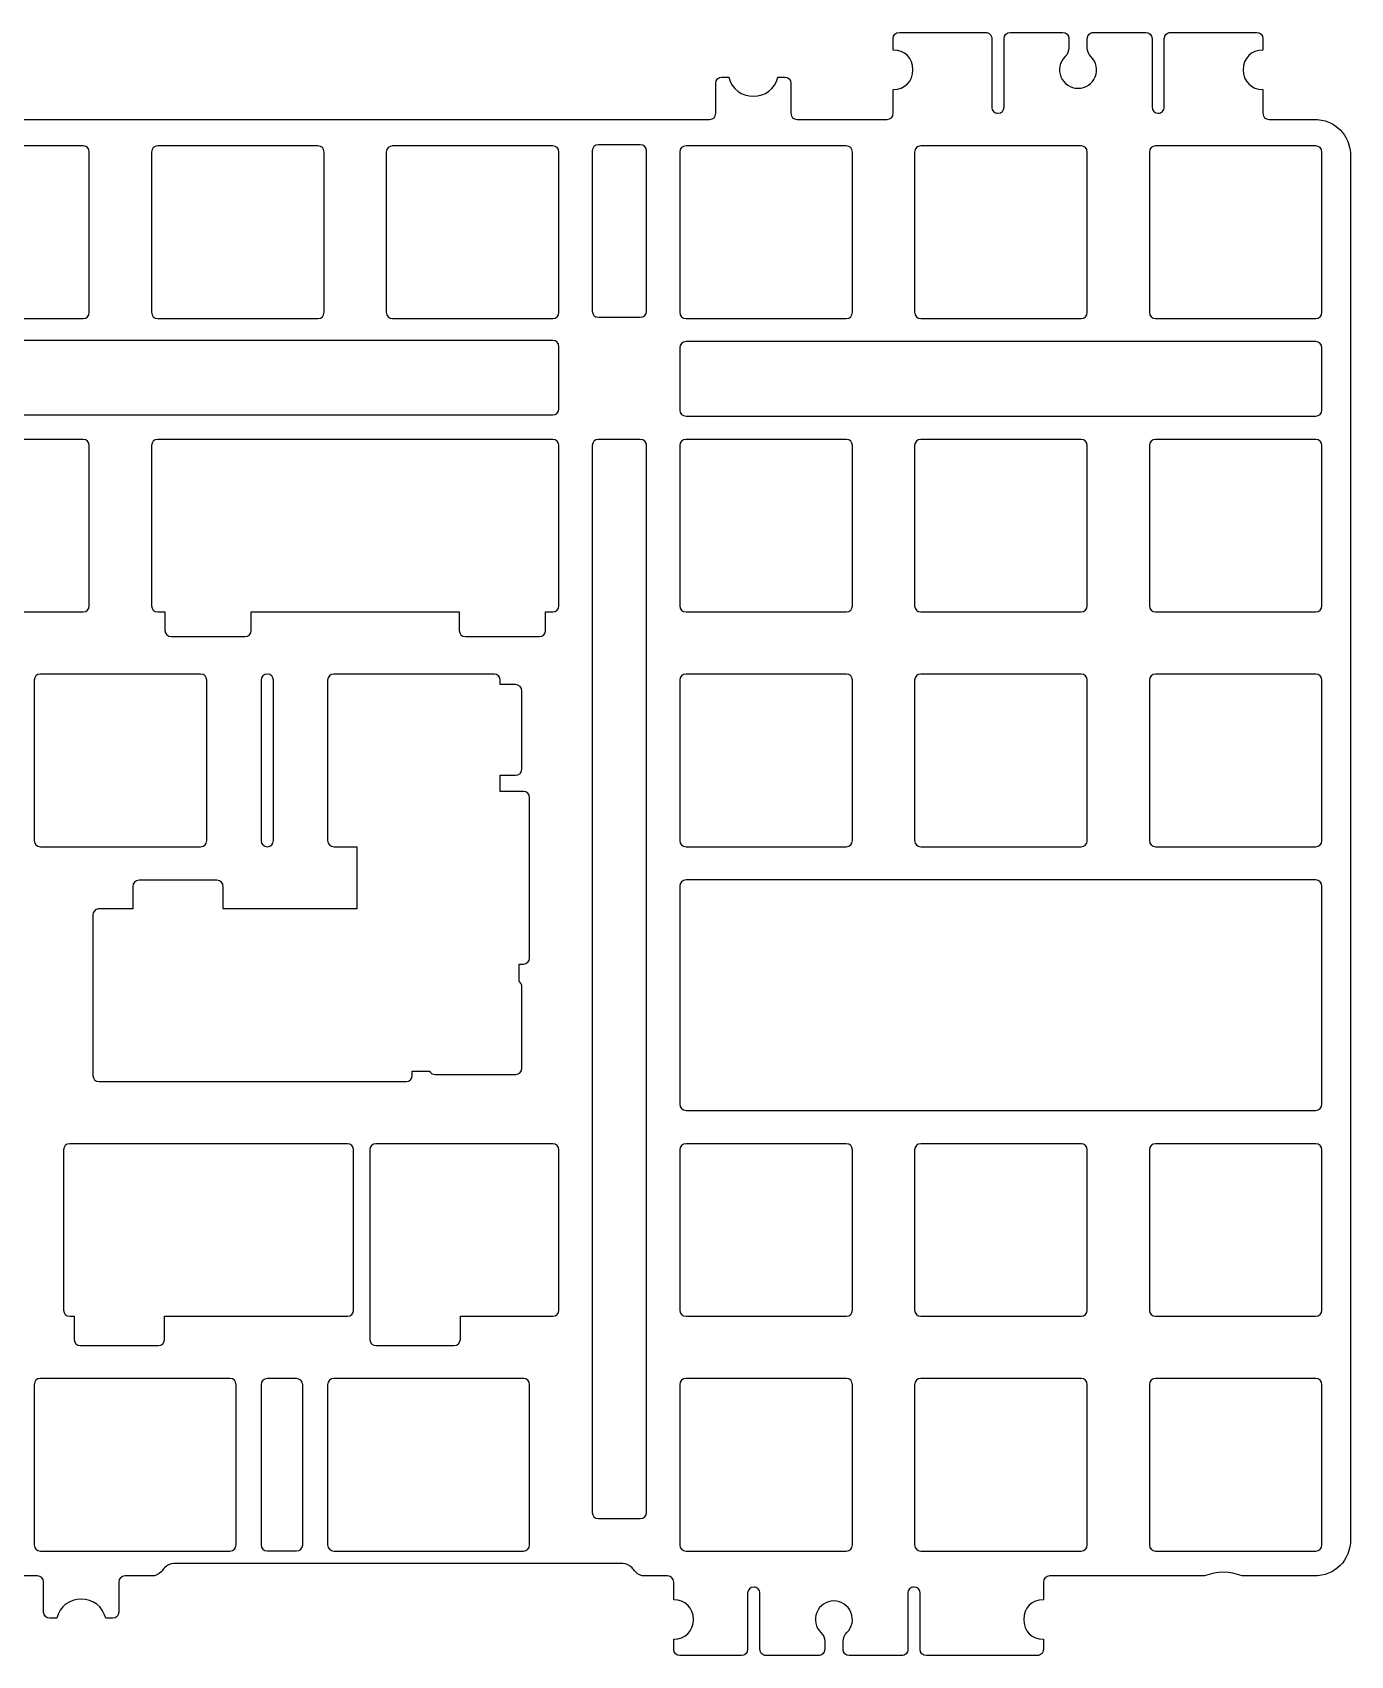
# Model space of a CAD drawing. Extents: x 786 to 1134, y 474 to 606.
# Drawn here: x 1026.7 to 1133.7, y 474.2 to 605.8 of the extents above; entities that cross this region are included whole.
import ezdxf

# ---------------------------------------------------------------- set-up
doc = ezdxf.new("R2010")
doc.units = 0
doc.header["$MEASUREMENT"] = 0
doc.layers.add('默认', color=7, linetype='Continuous', lineweight=0)

msp = doc.modelspace()

# ---------------------------------------------------------------- linework, layer by layer
at = {"layer": '默认', "color": 18, "lineweight": 25, "true_color": 0x000000}
for p, q in [((1087.21, 602.22), (1087.77, 602.22)), ((1082.17, 599.29), (1082.17, 601.72)), ((1088.27, 601.72), (1088.27, 599.29)), ((1096.57, 599.29), (1096.57, 601.22)), ((1126.57, 601.22), (1126.57, 599.29)), ((1088.77, 598.79), (1096.07, 598.79)), ((1127.07, 598.79), (1130.68, 598.79)), ((1133.68, 595.79), (1133.68, 483.61)), ((1068.94, 572.83), (1036.89, 572.83)), ((1054.1, 515.18), (1054.1, 499.83)), ((1048.16, 496.63), (1045.78, 496.63)), ((1045.28, 496.13), (1045.28, 483.14)), ((1048.66, 483.14), (1048.66, 496.13)), ((1045.78, 482.64), (1048.16, 482.64)), ((1027.63, 477.68), (1027.63, 480.11)), ((1033.73, 480.11), (1033.73, 477.68))]:
    msp.add_line(p, q, dxfattribs=at)
for points in [[(1036.89, 558.83), (1037.48, 558.83), (1037.48, 557.33)], [(1044.48, 557.33), (1044.48, 558.83), (1061.36, 558.83), (1061.36, 557.33)], [(1068.36, 557.33), (1068.36, 558.83), (1068.94, 558.83)], [(1065.91, 552.93), (1064.68, 552.93), (1064.68, 553.28)], [(1066.56, 544.26), (1064.68, 544.26), (1064.68, 545.58), (1065.91, 545.58)], [(1051.18, 539.78), (1053.06, 539.78), (1053.06, 534.73)], [(1066.21, 528.84), (1066.21, 530.26), (1066.56, 530.26)], [(1057.54, 521.23), (1057.54, 521.58), (1058.93, 521.58)], [(1029.75, 501.68), (1030.1, 501.68), (1030.1, 499.83)], [(1037.45, 499.83), (1037.45, 501.68), (1052.28, 501.68)], [(1061.45, 499.83), (1061.45, 501.68), (1068.94, 501.68)]]:
    msp.add_lwpolyline(points, dxfattribs=at)
for points in [[(1096.57, 605.35), (1096.57, 605.64), (1096.78, 605.85), (1097.07, 605.85)], [(1097.07, 605.85), (1099.4, 605.85), (1101.74, 605.85), (1104.07, 605.85)], [(1106.07, 605.85), (1107.49, 605.85), (1108.9, 605.85), (1110.32, 605.85)], [(1110.32, 605.85), (1110.61, 605.85), (1110.82, 605.64), (1110.82, 605.35)], [(1119.07, 605.85), (1121.4, 605.85), (1123.74, 605.85), (1126.07, 605.85)], [(1126.07, 605.85), (1126.36, 605.85), (1126.57, 605.64), (1126.57, 605.35)], [(1096.57, 604.42), (1096.57, 604.73), (1096.57, 605.04), (1096.57, 605.35)], [(1110.82, 604.61), (1110.82, 604.33), (1110.71, 604.08), (1110.52, 603.89)], [(1110.82, 605.35), (1110.82, 605.1), (1110.82, 604.85), (1110.82, 604.61)], [(1112.32, 604.61), (1112.32, 604.85), (1112.32, 605.1), (1112.32, 605.35)], [(1112.62, 603.89), (1112.43, 604.08), (1112.32, 604.33), (1112.32, 604.61)], [(1126.57, 605.35), (1126.57, 605.04), (1126.57, 604.73), (1126.57, 604.42)], [(1082.17, 601.72), (1082.17, 602.01), (1082.38, 602.22), (1082.67, 602.22)], [(1082.67, 602.22), (1082.86, 602.22), (1083.05, 602.22), (1083.23, 602.22)], [(1087.77, 602.22), (1088.07, 602.22), (1088.27, 602.01), (1088.27, 601.72)], [(1081.67, 598.79), (1081.97, 598.79), (1082.17, 599), (1082.17, 599.29)], [(1088.27, 599.29), (1088.27, 599), (1088.48, 598.79), (1088.77, 598.79)], [(1096.07, 598.79), (1096.36, 598.79), (1096.57, 599), (1096.57, 599.29)], [(1126.57, 599.29), (1126.57, 599), (1126.78, 598.79), (1127.07, 598.79)], [(1025.22, 598.79), (1044.04, 598.79), (1062.86, 598.79), (1081.67, 598.79)], [(1130.68, 598.79), (1132.44, 598.79), (1133.68, 597.55), (1133.68, 595.79)], [(1030.84, 596.64), (1026.51, 596.64), (1022.18, 596.64), (1017.84, 596.64)], [(1031.34, 596.14), (1031.34, 596.44), (1031.14, 596.64), (1030.84, 596.64)], [(1036.89, 596.64), (1036.6, 596.64), (1036.39, 596.44), (1036.39, 596.14)], [(1049.89, 596.64), (1045.56, 596.64), (1041.23, 596.64), (1036.89, 596.64)], [(1050.39, 596.14), (1050.39, 596.44), (1050.19, 596.64), (1049.89, 596.64)], [(1055.94, 596.64), (1055.65, 596.64), (1055.44, 596.44), (1055.44, 596.14)], [(1068.94, 596.64), (1064.61, 596.64), (1060.28, 596.64), (1055.94, 596.64)], [(1069.44, 596.14), (1069.44, 596.44), (1069.24, 596.64), (1068.94, 596.64)], [(1072.65, 596.74), (1072.36, 596.74), (1072.15, 596.54), (1072.15, 596.24)], [(1076.05, 596.74), (1074.92, 596.74), (1073.78, 596.74), (1072.65, 596.74)], [(1076.55, 596.24), (1076.55, 596.54), (1076.34, 596.74), (1076.05, 596.74)], [(1079.76, 596.64), (1079.46, 596.64), (1079.26, 596.44), (1079.26, 596.14)], [(1092.76, 596.64), (1088.42, 596.64), (1084.09, 596.64), (1079.76, 596.64)], [(1093.26, 596.14), (1093.26, 596.44), (1093.05, 596.64), (1092.76, 596.64)], [(1098.81, 596.64), (1098.51, 596.64), (1098.31, 596.44), (1098.31, 596.14)], [(1111.81, 596.64), (1107.47, 596.64), (1103.14, 596.64), (1098.81, 596.64)], [(1112.31, 596.14), (1112.31, 596.44), (1112.1, 596.64), (1111.81, 596.64)], [(1117.86, 596.64), (1117.56, 596.64), (1117.36, 596.44), (1117.36, 596.14)], [(1130.86, 596.64), (1126.52, 596.64), (1122.19, 596.64), (1117.86, 596.64)], [(1131.36, 596.14), (1131.36, 596.44), (1131.15, 596.64), (1130.86, 596.64)], [(1031.34, 583.14), (1031.34, 587.48), (1031.34, 591.81), (1031.34, 596.14)], [(1036.39, 596.14), (1036.39, 591.81), (1036.39, 587.48), (1036.39, 583.14)], [(1050.39, 583.14), (1050.39, 587.48), (1050.39, 591.81), (1050.39, 596.14)], [(1055.44, 596.14), (1055.44, 591.81), (1055.44, 587.48), (1055.44, 583.14)], [(1069.44, 583.14), (1069.44, 587.48), (1069.44, 591.81), (1069.44, 596.14)], [(1072.15, 596.24), (1072.15, 591.91), (1072.15, 587.58), (1072.15, 583.24)], [(1076.55, 583.24), (1076.55, 587.58), (1076.55, 591.91), (1076.55, 596.24)], [(1079.26, 596.14), (1079.26, 591.81), (1079.26, 587.48), (1079.26, 583.14)], [(1093.26, 583.14), (1093.26, 587.48), (1093.26, 591.81), (1093.26, 596.14)], [(1098.31, 596.14), (1098.31, 591.81), (1098.31, 587.48), (1098.31, 583.14)], [(1112.31, 583.14), (1112.31, 587.48), (1112.31, 591.81), (1112.31, 596.14)], [(1117.36, 596.14), (1117.36, 591.81), (1117.36, 587.48), (1117.36, 583.14)], [(1131.36, 583.14), (1131.36, 587.48), (1131.36, 591.81), (1131.36, 596.14)], [(1017.84, 582.64), (1022.18, 582.64), (1026.51, 582.64), (1030.84, 582.64)], [(1030.84, 582.64), (1031.14, 582.64), (1031.34, 582.85), (1031.34, 583.14)], [(1036.39, 583.14), (1036.39, 582.85), (1036.6, 582.64), (1036.89, 582.64)], [(1036.89, 582.64), (1041.23, 582.64), (1045.56, 582.64), (1049.89, 582.64)], [(1049.89, 582.64), (1050.19, 582.64), (1050.39, 582.85), (1050.39, 583.14)], [(1055.44, 583.14), (1055.44, 582.85), (1055.65, 582.64), (1055.94, 582.64)], [(1055.94, 582.64), (1060.28, 582.64), (1064.61, 582.64), (1068.94, 582.64)], [(1068.94, 582.64), (1069.24, 582.64), (1069.44, 582.85), (1069.44, 583.14)], [(1072.15, 583.24), (1072.15, 582.95), (1072.36, 582.74), (1072.65, 582.74)], [(1072.65, 582.74), (1073.78, 582.74), (1074.92, 582.74), (1076.05, 582.74)], [(1076.05, 582.74), (1076.34, 582.74), (1076.55, 582.95), (1076.55, 583.24)], [(1079.26, 583.14), (1079.26, 582.85), (1079.46, 582.64), (1079.76, 582.64)], [(1079.76, 582.64), (1084.09, 582.64), (1088.42, 582.64), (1092.76, 582.64)], [(1092.76, 582.64), (1093.05, 582.64), (1093.26, 582.85), (1093.26, 583.14)], [(1098.31, 583.14), (1098.31, 582.85), (1098.51, 582.64), (1098.81, 582.64)], [(1098.81, 582.64), (1103.14, 582.64), (1107.47, 582.64), (1111.81, 582.64)], [(1111.81, 582.64), (1112.1, 582.64), (1112.31, 582.85), (1112.31, 583.14)], [(1117.36, 583.14), (1117.36, 582.85), (1117.56, 582.64), (1117.86, 582.64)], [(1117.86, 582.64), (1122.19, 582.64), (1126.52, 582.64), (1130.86, 582.64)], [(1130.86, 582.64), (1131.15, 582.64), (1131.36, 582.85), (1131.36, 583.14)], [(1068.94, 580.86), (1023.8, 580.86), (978.19, 580.86), (932.12, 580.86)], [(1069.44, 580.36), (1069.44, 580.65), (1069.24, 580.86), (1068.94, 580.86)], [(1069.44, 575.32), (1069.44, 577), (1069.44, 578.68), (1069.44, 580.36)], [(1079.76, 580.76), (1079.46, 580.76), (1079.26, 580.55), (1079.26, 580.26)], [(1079.26, 580.26), (1079.26, 578.58), (1079.26, 576.9), (1079.26, 575.22)], [(1130.86, 580.76), (1113.82, 580.76), (1096.79, 580.76), (1079.76, 580.76)], [(1131.36, 580.26), (1131.36, 580.55), (1131.15, 580.76), (1130.86, 580.76)], [(1131.36, 575.22), (1131.36, 576.9), (1131.36, 578.58), (1131.36, 580.26)], [(932.12, 574.82), (978.19, 574.82), (1023.8, 574.82), (1068.94, 574.82)], [(1068.94, 574.82), (1069.24, 574.82), (1069.44, 575.03), (1069.44, 575.32)], [(1079.26, 575.22), (1079.26, 574.93), (1079.46, 574.72), (1079.76, 574.72)], [(1079.76, 574.72), (1096.79, 574.72), (1113.82, 574.72), (1130.86, 574.72)], [(1130.86, 574.72), (1131.15, 574.72), (1131.36, 574.93), (1131.36, 575.22)], [(1030.84, 572.83), (1026.51, 572.83), (1022.18, 572.83), (1017.84, 572.83)], [(1031.34, 572.33), (1031.34, 572.63), (1031.14, 572.83), (1030.84, 572.83)], [(1031.34, 559.33), (1031.34, 563.67), (1031.34, 568), (1031.34, 572.33)], [(1036.89, 572.83), (1036.6, 572.83), (1036.39, 572.63), (1036.39, 572.33)], [(1036.39, 572.33), (1036.39, 568), (1036.39, 563.67), (1036.39, 559.33)], [(1069.44, 572.33), (1069.44, 572.63), (1069.24, 572.83), (1068.94, 572.83)], [(1069.44, 559.33), (1069.44, 563.67), (1069.44, 568), (1069.44, 572.33)], [(1072.65, 572.83), (1072.36, 572.83), (1072.15, 572.63), (1072.15, 572.33)], [(1072.15, 572.33), (1072.15, 543.48), (1072.15, 514.62), (1072.15, 485.77)], [(1076.05, 572.83), (1074.92, 572.83), (1073.78, 572.83), (1072.65, 572.83)], [(1076.55, 572.33), (1076.55, 572.63), (1076.34, 572.83), (1076.05, 572.83)], [(1076.55, 485.77), (1076.55, 514.62), (1076.55, 543.48), (1076.55, 572.33)], [(1079.76, 572.83), (1079.46, 572.83), (1079.26, 572.63), (1079.26, 572.33)], [(1079.26, 572.33), (1079.26, 568), (1079.26, 563.67), (1079.26, 559.33)], [(1092.76, 572.83), (1088.42, 572.83), (1084.09, 572.83), (1079.76, 572.83)], [(1093.26, 572.33), (1093.26, 572.63), (1093.05, 572.83), (1092.76, 572.83)], [(1093.26, 559.33), (1093.26, 563.67), (1093.26, 568), (1093.26, 572.33)], [(1098.81, 572.83), (1098.51, 572.83), (1098.31, 572.63), (1098.31, 572.33)], [(1098.31, 572.33), (1098.31, 568), (1098.31, 563.67), (1098.31, 559.33)], [(1111.81, 572.83), (1107.47, 572.83), (1103.14, 572.83), (1098.81, 572.83)], [(1112.31, 572.33), (1112.31, 572.63), (1112.1, 572.83), (1111.81, 572.83)], [(1112.31, 559.33), (1112.31, 563.67), (1112.31, 568), (1112.31, 572.33)], [(1117.86, 572.83), (1117.56, 572.83), (1117.36, 572.63), (1117.36, 572.33)], [(1117.36, 572.33), (1117.36, 568), (1117.36, 563.67), (1117.36, 559.33)], [(1130.86, 572.83), (1126.52, 572.83), (1122.19, 572.83), (1117.86, 572.83)], [(1131.36, 572.33), (1131.36, 572.63), (1131.15, 572.83), (1130.86, 572.83)], [(1131.36, 559.33), (1131.36, 563.67), (1131.36, 568), (1131.36, 572.33)], [(1017.84, 558.83), (1022.18, 558.83), (1026.51, 558.83), (1030.84, 558.83)], [(1030.84, 558.83), (1031.14, 558.83), (1031.34, 559.04), (1031.34, 559.33)], [(1036.39, 559.33), (1036.39, 559.04), (1036.6, 558.83), (1036.89, 558.83)], [(1068.94, 558.83), (1069.24, 558.83), (1069.44, 559.04), (1069.44, 559.33)], [(1079.26, 559.33), (1079.26, 559.04), (1079.46, 558.83), (1079.76, 558.83)], [(1079.76, 558.83), (1084.09, 558.83), (1088.42, 558.83), (1092.76, 558.83)], [(1092.76, 558.83), (1093.05, 558.83), (1093.26, 559.04), (1093.26, 559.33)], [(1098.31, 559.33), (1098.31, 559.04), (1098.51, 558.83), (1098.81, 558.83)], [(1098.81, 558.83), (1103.14, 558.83), (1107.47, 558.83), (1111.81, 558.83)], [(1111.81, 558.83), (1112.1, 558.83), (1112.31, 559.04), (1112.31, 559.33)], [(1117.36, 559.33), (1117.36, 559.04), (1117.56, 558.83), (1117.86, 558.83)], [(1117.86, 558.83), (1122.19, 558.83), (1126.52, 558.83), (1130.86, 558.83)], [(1130.86, 558.83), (1131.15, 558.83), (1131.36, 559.04), (1131.36, 559.33)], [(1037.48, 557.33), (1037.48, 557.04), (1037.69, 556.83), (1037.98, 556.83)], [(1043.98, 556.83), (1044.27, 556.83), (1044.48, 557.04), (1044.48, 557.33)], [(1061.36, 557.33), (1061.36, 557.04), (1061.56, 556.83), (1061.86, 556.83)], [(1067.86, 556.83), (1068.15, 556.83), (1068.36, 557.04), (1068.36, 557.33)], [(1037.98, 556.83), (1039.98, 556.83), (1041.98, 556.83), (1043.98, 556.83)], [(1061.86, 556.83), (1063.86, 556.83), (1065.86, 556.83), (1067.86, 556.83)], [(1027.37, 553.78), (1027.08, 553.78), (1026.87, 553.58), (1026.87, 553.28)], [(1026.87, 553.28), (1026.87, 548.95), (1026.87, 544.62), (1026.87, 540.28)], [(1040.37, 553.78), (1036.04, 553.78), (1031.7, 553.78), (1027.37, 553.78)], [(1040.87, 553.28), (1040.87, 553.58), (1040.66, 553.78), (1040.37, 553.78)], [(1040.87, 540.28), (1040.87, 544.62), (1040.87, 548.95), (1040.87, 553.28)], [(1045.28, 553.28), (1045.28, 548.95), (1045.28, 544.62), (1045.28, 540.28)], [(1046.28, 540.28), (1046.28, 544.62), (1046.28, 548.95), (1046.28, 553.28)], [(1051.18, 553.78), (1050.89, 553.78), (1050.68, 553.58), (1050.68, 553.28)], [(1050.68, 553.28), (1050.68, 548.95), (1050.68, 544.62), (1050.68, 540.28)], [(1064.18, 553.78), (1059.85, 553.78), (1055.51, 553.78), (1051.18, 553.78)], [(1064.68, 553.28), (1064.68, 553.58), (1064.47, 553.78), (1064.18, 553.78)], [(1079.76, 553.78), (1079.46, 553.78), (1079.26, 553.58), (1079.26, 553.28)], [(1079.26, 553.28), (1079.26, 548.95), (1079.26, 544.62), (1079.26, 540.28)], [(1092.76, 553.78), (1088.42, 553.78), (1084.09, 553.78), (1079.76, 553.78)], [(1093.26, 553.28), (1093.26, 553.58), (1093.05, 553.78), (1092.76, 553.78)], [(1093.26, 540.28), (1093.26, 544.62), (1093.26, 548.95), (1093.26, 553.28)], [(1098.81, 553.78), (1098.51, 553.78), (1098.31, 553.58), (1098.31, 553.28)], [(1098.31, 553.28), (1098.31, 548.95), (1098.31, 544.62), (1098.31, 540.28)], [(1111.81, 553.78), (1107.47, 553.78), (1103.14, 553.78), (1098.81, 553.78)], [(1112.31, 553.28), (1112.31, 553.58), (1112.1, 553.78), (1111.81, 553.78)], [(1112.31, 540.28), (1112.31, 544.62), (1112.31, 548.95), (1112.31, 553.28)], [(1117.86, 553.78), (1117.56, 553.78), (1117.36, 553.58), (1117.36, 553.28)], [(1117.36, 553.28), (1117.36, 548.95), (1117.36, 544.62), (1117.36, 540.28)], [(1130.86, 553.78), (1126.52, 553.78), (1122.19, 553.78), (1117.86, 553.78)], [(1131.36, 553.28), (1131.36, 553.58), (1131.15, 553.78), (1130.86, 553.78)], [(1131.36, 540.28), (1131.36, 544.62), (1131.36, 548.95), (1131.36, 553.28)], [(1066.44, 552.41), (1066.44, 552.72), (1066.22, 552.93), (1065.91, 552.93)], [(1066.44, 546.11), (1066.44, 548.21), (1066.44, 550.31), (1066.44, 552.41)], [(1065.91, 545.58), (1066.22, 545.58), (1066.44, 545.8), (1066.44, 546.11)], [(1067.06, 543.76), (1067.06, 544.05), (1066.86, 544.26), (1066.56, 544.26)], [(1067.06, 530.76), (1067.06, 535.09), (1067.06, 539.43), (1067.06, 543.76)], [(1026.87, 540.28), (1026.87, 539.99), (1027.08, 539.78), (1027.37, 539.78)], [(1040.37, 539.78), (1040.66, 539.78), (1040.87, 539.99), (1040.87, 540.28)], [(1050.68, 540.28), (1050.68, 539.99), (1050.89, 539.78), (1051.18, 539.78)], [(1079.26, 540.28), (1079.26, 539.99), (1079.46, 539.78), (1079.76, 539.78)], [(1092.76, 539.78), (1093.05, 539.78), (1093.26, 539.99), (1093.26, 540.28)], [(1098.31, 540.28), (1098.31, 539.99), (1098.51, 539.78), (1098.81, 539.78)], [(1111.81, 539.78), (1112.1, 539.78), (1112.31, 539.99), (1112.31, 540.28)], [(1117.36, 540.28), (1117.36, 539.99), (1117.56, 539.78), (1117.86, 539.78)], [(1130.86, 539.78), (1131.15, 539.78), (1131.36, 539.99), (1131.36, 540.28)], [(1027.37, 539.78), (1031.7, 539.78), (1036.04, 539.78), (1040.37, 539.78)], [(1079.76, 539.78), (1084.09, 539.78), (1088.42, 539.78), (1092.76, 539.78)], [(1098.81, 539.78), (1103.14, 539.78), (1107.47, 539.78), (1111.81, 539.78)], [(1117.86, 539.78), (1122.19, 539.78), (1126.52, 539.78), (1130.86, 539.78)], [(1035.39, 537.06), (1035.08, 537.06), (1034.86, 536.84), (1034.86, 536.53)], [(1034.86, 536.53), (1034.86, 535.93), (1034.86, 535.33), (1034.86, 534.73)], [(1041.69, 537.06), (1039.59, 537.06), (1037.49, 537.06), (1035.39, 537.06)], [(1042.21, 536.53), (1042.21, 536.84), (1042, 537.06), (1041.69, 537.06)], [(1042.21, 534.73), (1042.21, 535.33), (1042.21, 535.93), (1042.21, 536.53)], [(1079.76, 537.08), (1079.46, 537.08), (1079.26, 536.87), (1079.26, 536.58)], [(1079.26, 536.58), (1079.26, 530.68), (1079.26, 524.79), (1079.26, 518.89)], [(1130.86, 537.08), (1113.82, 537.08), (1096.79, 537.08), (1079.76, 537.08)], [(1131.36, 536.58), (1131.36, 536.87), (1131.15, 537.08), (1130.86, 537.08)], [(1131.36, 518.89), (1131.36, 524.79), (1131.36, 530.68), (1131.36, 536.58)], [(1053.06, 534.73), (1050.24, 534.73), (1046.62, 534.73), (1042.21, 534.73)], [(1031.63, 534.23), (1031.63, 529.9), (1031.63, 525.57), (1031.63, 521.23)], [(1066.56, 530.26), (1066.86, 530.26), (1067.06, 530.47), (1067.06, 530.76)], [(1066.44, 528.41), (1066.44, 528.59), (1066.36, 528.74), (1066.21, 528.84)], [(1066.44, 521.81), (1066.44, 524.01), (1066.44, 526.21), (1066.44, 528.41)], [(1058.93, 521.58), (1059.02, 521.41), (1059.19, 521.31), (1059.39, 521.31)], [(1065.94, 521.31), (1066.23, 521.31), (1066.44, 521.52), (1066.44, 521.81)], [(1031.63, 521.23), (1031.63, 520.94), (1031.84, 520.73), (1032.13, 520.73)], [(1032.13, 520.73), (1044.4, 520.73), (1052.7, 520.73), (1057.04, 520.73)], [(1057.04, 520.73), (1057.33, 520.73), (1057.54, 520.94), (1057.54, 521.23)], [(1059.39, 521.31), (1061.57, 521.31), (1063.75, 521.31), (1065.94, 521.31)], [(1079.26, 518.89), (1079.26, 518.6), (1079.46, 518.39), (1079.76, 518.39)], [(1130.86, 518.39), (1131.15, 518.39), (1131.36, 518.6), (1131.36, 518.89)], [(1079.76, 518.39), (1096.79, 518.39), (1113.82, 518.39), (1130.86, 518.39)], [(1029.75, 515.68), (1029.46, 515.68), (1029.25, 515.48), (1029.25, 515.18)], [(1029.25, 515.18), (1029.25, 510.85), (1029.25, 506.52), (1029.25, 502.18)], [(1052.28, 515.68), (1044.77, 515.68), (1037.26, 515.68), (1029.75, 515.68)], [(1052.78, 515.18), (1052.78, 515.48), (1052.57, 515.68), (1052.28, 515.68)], [(1052.78, 502.18), (1052.78, 506.52), (1052.78, 510.85), (1052.78, 515.18)], [(1054.6, 515.68), (1054.31, 515.68), (1054.1, 515.48), (1054.1, 515.18)], [(1068.94, 515.68), (1064.16, 515.68), (1059.38, 515.68), (1054.6, 515.68)], [(1069.44, 515.18), (1069.44, 515.48), (1069.24, 515.68), (1068.94, 515.68)], [(1069.44, 502.18), (1069.44, 506.52), (1069.44, 510.85), (1069.44, 515.18)], [(1079.76, 515.68), (1079.46, 515.68), (1079.26, 515.48), (1079.26, 515.18)], [(1079.26, 515.18), (1079.26, 510.85), (1079.26, 506.52), (1079.26, 502.18)], [(1092.76, 515.68), (1087.8, 515.68), (1083.47, 515.68), (1079.76, 515.68)], [(1093.26, 515.18), (1093.26, 515.48), (1093.05, 515.68), (1092.76, 515.68)], [(1093.26, 502.18), (1093.26, 506.52), (1093.26, 510.85), (1093.26, 515.18)], [(1098.81, 515.68), (1098.51, 515.68), (1098.31, 515.48), (1098.31, 515.18)], [(1098.31, 515.18), (1098.31, 510.85), (1098.31, 506.52), (1098.31, 502.18)], [(1111.81, 515.68), (1107.47, 515.68), (1103.14, 515.68), (1098.81, 515.68)], [(1112.31, 515.18), (1112.31, 515.48), (1112.1, 515.68), (1111.81, 515.68)], [(1112.31, 502.18), (1112.31, 506.52), (1112.31, 510.85), (1112.31, 515.18)], [(1117.86, 515.68), (1117.56, 515.68), (1117.36, 515.48), (1117.36, 515.18)], [(1117.36, 515.18), (1117.36, 510.85), (1117.36, 506.52), (1117.36, 502.18)], [(1130.86, 515.68), (1127.14, 515.68), (1122.81, 515.68), (1117.86, 515.68)], [(1131.36, 515.18), (1131.36, 515.48), (1131.15, 515.68), (1130.86, 515.68)], [(1131.36, 502.18), (1131.36, 506.52), (1131.36, 510.85), (1131.36, 515.18)], [(1029.25, 502.18), (1029.25, 501.89), (1029.46, 501.68), (1029.75, 501.68)], [(1052.28, 501.68), (1052.57, 501.68), (1052.78, 501.89), (1052.78, 502.18)], [(1068.94, 501.68), (1069.24, 501.68), (1069.44, 501.89), (1069.44, 502.18)], [(1079.26, 502.18), (1079.26, 501.89), (1079.46, 501.68), (1079.76, 501.68)], [(1092.76, 501.68), (1093.05, 501.68), (1093.26, 501.89), (1093.26, 502.18)], [(1098.31, 502.18), (1098.31, 501.89), (1098.51, 501.68), (1098.81, 501.68)], [(1111.81, 501.68), (1112.1, 501.68), (1112.31, 501.89), (1112.31, 502.18)], [(1117.36, 502.18), (1117.36, 501.89), (1117.56, 501.68), (1117.86, 501.68)], [(1130.86, 501.68), (1131.15, 501.68), (1131.36, 501.89), (1131.36, 502.18)], [(1079.76, 501.68), (1083.47, 501.68), (1087.8, 501.68), (1092.76, 501.68)], [(1098.81, 501.68), (1103.14, 501.68), (1107.47, 501.68), (1111.81, 501.68)], [(1117.86, 501.68), (1122.81, 501.68), (1127.14, 501.68), (1130.86, 501.68)], [(1030.1, 499.83), (1030.1, 499.53), (1030.32, 499.31), (1030.63, 499.31)], [(1030.63, 499.31), (1032.73, 499.31), (1034.83, 499.31), (1036.93, 499.31)], [(1036.93, 499.31), (1037.23, 499.31), (1037.45, 499.53), (1037.45, 499.83)], [(1054.1, 499.83), (1054.1, 499.53), (1054.32, 499.31), (1054.63, 499.31)], [(1054.63, 499.31), (1056.73, 499.31), (1058.83, 499.31), (1060.93, 499.31)], [(1060.93, 499.31), (1061.23, 499.31), (1061.45, 499.53), (1061.45, 499.83)], [(1027.37, 496.63), (1027.08, 496.63), (1026.87, 496.43), (1026.87, 496.13)], [(1042.75, 496.63), (1037.62, 496.63), (1032.5, 496.63), (1027.37, 496.63)], [(1043.25, 496.13), (1043.25, 496.43), (1043.04, 496.63), (1042.75, 496.63)], [(1045.78, 496.63), (1045.5, 496.63), (1045.28, 496.41), (1045.28, 496.13)], [(1048.66, 496.13), (1048.66, 496.41), (1048.43, 496.63), (1048.16, 496.63)], [(1051.18, 496.63), (1050.89, 496.63), (1050.68, 496.43), (1050.68, 496.13)], [(1066.56, 496.63), (1061.44, 496.63), (1056.31, 496.63), (1051.18, 496.63)], [(1067.06, 496.13), (1067.06, 496.43), (1066.86, 496.63), (1066.56, 496.63)], [(1079.76, 496.63), (1079.46, 496.63), (1079.26, 496.43), (1079.26, 496.13)], [(1092.76, 496.63), (1088.42, 496.63), (1084.09, 496.63), (1079.76, 496.63)], [(1093.26, 496.13), (1093.26, 496.43), (1093.05, 496.63), (1092.76, 496.63)], [(1098.81, 496.63), (1098.51, 496.63), (1098.31, 496.43), (1098.31, 496.13)], [(1111.81, 496.63), (1107.47, 496.63), (1103.14, 496.63), (1098.81, 496.63)], [(1112.31, 496.13), (1112.31, 496.43), (1112.1, 496.63), (1111.81, 496.63)], [(1117.86, 496.63), (1117.56, 496.63), (1117.36, 496.43), (1117.36, 496.13)], [(1130.86, 496.63), (1126.52, 496.63), (1122.19, 496.63), (1117.86, 496.63)], [(1131.36, 496.13), (1131.36, 496.43), (1131.15, 496.63), (1130.86, 496.63)], [(1026.87, 496.13), (1026.87, 491.8), (1026.87, 487.47), (1026.87, 483.13)], [(1043.25, 483.13), (1043.25, 487.47), (1043.25, 491.8), (1043.25, 496.13)], [(1050.68, 496.13), (1050.68, 491.8), (1050.68, 487.47), (1050.68, 483.13)], [(1067.06, 483.13), (1067.06, 487.47), (1067.06, 491.8), (1067.06, 496.13)], [(1079.26, 496.13), (1079.26, 491.8), (1079.26, 487.47), (1079.26, 483.13)], [(1093.26, 483.13), (1093.26, 487.47), (1093.26, 491.8), (1093.26, 496.13)], [(1098.31, 496.13), (1098.31, 491.8), (1098.31, 487.47), (1098.31, 483.13)], [(1112.31, 483.13), (1112.31, 487.47), (1112.31, 491.8), (1112.31, 496.13)], [(1117.36, 496.13), (1117.36, 491.8), (1117.36, 487.47), (1117.36, 483.13)], [(1131.36, 483.13), (1131.36, 487.47), (1131.36, 491.8), (1131.36, 496.13)], [(1072.15, 485.77), (1072.15, 485.48), (1072.36, 485.27), (1072.65, 485.27)], [(1072.65, 485.27), (1073.78, 485.27), (1074.92, 485.27), (1076.05, 485.27)], [(1076.05, 485.27), (1076.34, 485.27), (1076.55, 485.48), (1076.55, 485.77)], [(1133.68, 483.61), (1133.68, 481.85), (1132.44, 480.61), (1130.68, 480.61)], [(1026.87, 483.13), (1026.87, 482.84), (1027.08, 482.63), (1027.37, 482.63)], [(1027.37, 482.63), (1032.5, 482.63), (1037.62, 482.63), (1042.75, 482.63)], [(1042.75, 482.63), (1043.04, 482.63), (1043.25, 482.84), (1043.25, 483.13)], [(1045.28, 483.14), (1045.28, 482.86), (1045.5, 482.64), (1045.78, 482.64)], [(1048.16, 482.64), (1048.43, 482.64), (1048.66, 482.86), (1048.66, 483.14)], [(1050.68, 483.13), (1050.68, 482.84), (1050.89, 482.63), (1051.18, 482.63)], [(1051.18, 482.63), (1056.31, 482.63), (1061.44, 482.63), (1066.56, 482.63)], [(1066.56, 482.63), (1066.86, 482.63), (1067.06, 482.84), (1067.06, 483.13)], [(1079.26, 483.13), (1079.26, 482.84), (1079.46, 482.63), (1079.76, 482.63)], [(1079.76, 482.63), (1084.09, 482.63), (1088.42, 482.63), (1092.76, 482.63)], [(1092.76, 482.63), (1093.05, 482.63), (1093.26, 482.84), (1093.26, 483.13)], [(1098.31, 483.13), (1098.31, 482.84), (1098.51, 482.63), (1098.81, 482.63)], [(1098.81, 482.63), (1103.14, 482.63), (1107.47, 482.63), (1111.81, 482.63)], [(1111.81, 482.63), (1112.1, 482.63), (1112.31, 482.84), (1112.31, 483.13)], [(1117.36, 483.13), (1117.36, 482.84), (1117.56, 482.63), (1117.86, 482.63)], [(1117.86, 482.63), (1122.19, 482.63), (1126.52, 482.63), (1130.86, 482.63)], [(1130.86, 482.63), (1131.15, 482.63), (1131.36, 482.84), (1131.36, 483.13)], [(1037.17, 480.95), (1036.98, 480.73), (1036.71, 480.61), (1036.41, 480.61)], [(1037.44, 481.26), (1037.35, 481.16), (1037.26, 481.06), (1037.17, 480.95)], [(1038.19, 481.61), (1037.9, 481.61), (1037.63, 481.49), (1037.44, 481.26)], [(1074.63, 481.61), (1062.94, 481.61), (1050.8, 481.61), (1038.19, 481.61)], [(1075.38, 481.26), (1075.19, 481.49), (1074.92, 481.61), (1074.63, 481.61)], [(1075.65, 480.95), (1075.56, 481.06), (1075.47, 481.16), (1075.38, 481.26)], [(1076.41, 480.61), (1076.11, 480.61), (1075.84, 480.73), (1075.65, 480.95)], [(1124.89, 480.61), (1123.9, 481.01), (1122.83, 481.01), (1121.84, 480.61)], [(1027.13, 480.61), (1021.71, 480.61), (1016.38, 480.61), (1011.12, 480.61)], [(1027.63, 480.11), (1027.63, 480.4), (1027.43, 480.61), (1027.13, 480.61)], [(1034.23, 480.61), (1033.94, 480.61), (1033.73, 480.4), (1033.73, 480.11)], [(1036.41, 480.61), (1035.69, 480.61), (1034.96, 480.61), (1034.23, 480.61)], [(1078.76, 478.68), (1078.76, 479.33), (1078.76, 479.81), (1078.76, 480.11)], [(1109.26, 480.61), (1108.96, 480.61), (1108.76, 480.4), (1108.76, 480.11)], [(1108.76, 480.11), (1108.76, 479.81), (1108.76, 479.33), (1108.76, 478.68)], [(1121.84, 480.61), (1117.65, 480.61), (1113.45, 480.61), (1109.26, 480.61)], [(1028.13, 477.18), (1027.84, 477.18), (1027.63, 477.39), (1027.63, 477.68)], [(1028.7, 477.18), (1028.51, 477.18), (1028.32, 477.18), (1028.13, 477.18)], [(1033.23, 477.18), (1033.05, 477.18), (1032.86, 477.18), (1032.67, 477.18)], [(1033.73, 477.68), (1033.73, 477.39), (1033.53, 477.18), (1033.23, 477.18)], [(1078.76, 474.65), (1078.76, 474.93), (1078.76, 475.2), (1078.76, 475.48)], [(1090.71, 476.01), (1090.9, 475.82), (1091.01, 475.57), (1091.01, 475.3)], [(1092.51, 475.3), (1092.51, 475.57), (1092.61, 475.82), (1092.81, 476.01)], [(1108.76, 475.48), (1108.76, 475.2), (1108.76, 474.93), (1108.76, 474.65)], [(1079.26, 474.15), (1078.96, 474.15), (1078.76, 474.36), (1078.76, 474.65)], [(1084.26, 474.15), (1082.59, 474.15), (1080.92, 474.15), (1079.26, 474.15)], [(1091.01, 475.3), (1091.01, 475.08), (1091.01, 474.87), (1091.01, 474.65)], [(1092.51, 474.65), (1092.51, 474.87), (1092.51, 475.08), (1092.51, 475.3)], [(1093.01, 474.15), (1092.71, 474.15), (1092.51, 474.36), (1092.51, 474.65)], [(1097.26, 474.15), (1095.84, 474.15), (1094.42, 474.15), (1093.01, 474.15)], [(1108.26, 474.15), (1105.26, 474.15), (1102.26, 474.15), (1099.26, 474.15)]]:
    msp.add_open_spline(points, degree=3, dxfattribs=at)
for points, knots in [([(1104.07, 605.85), (1104.2, 605.85), (1104.33, 605.8), (1104.42, 605.7), (1104.52, 605.61), (1104.57, 605.48), (1104.57, 605.35)], [0, 0, 0, 0, 1, 1, 1, 2, 2, 2, 2]), ([(1105.57, 599.79), (1105.57, 602.47), (1105.57, 604.32), (1105.57, 605.35), (1105.57, 605.64), (1105.78, 605.85), (1106.07, 605.85)], [0, 0, 0, 0, 1, 1, 1, 2, 2, 2, 2]), ([(1112.32, 605.35), (1112.32, 605.48), (1112.37, 605.61), (1112.47, 605.7), (1112.56, 605.8), (1112.69, 605.85), (1112.82, 605.85), (1114.24, 605.85), (1115.65, 605.85), (1117.07, 605.85), (1117.36, 605.85), (1117.57, 605.64), (1117.57, 605.35), (1117.57, 604.32), (1117.57, 602.47), (1117.57, 599.79)], [0, 0, 0, 0, 1, 1, 1, 2, 2, 2, 3, 3, 3, 4, 4, 4, 5, 5, 5, 5]), ([(1118.57, 605.35), (1118.57, 605.48), (1118.62, 605.61), (1118.72, 605.7), (1118.81, 605.8), (1118.94, 605.85), (1119.07, 605.85)], [0, 0, 0, 0, 1, 1, 1, 2, 2, 2, 2]), ([(1104.57, 605.35), (1104.57, 604.32), (1104.57, 602.47), (1104.57, 599.79), (1104.57, 599.66), (1104.62, 599.53), (1104.72, 599.44), (1104.81, 599.34), (1104.94, 599.29), (1105.07, 599.29), (1105.36, 599.29), (1105.57, 599.5), (1105.57, 599.79)], [0, 0, 0, 0, 1, 1, 1, 2, 2, 2, 3, 3, 3, 4, 4, 4, 4]), ([(1117.57, 599.79), (1117.57, 599.5), (1117.78, 599.29), (1118.07, 599.29), (1118.2, 599.29), (1118.33, 599.34), (1118.42, 599.44), (1118.52, 599.53), (1118.57, 599.66), (1118.57, 599.79), (1118.57, 602.47), (1118.57, 604.32), (1118.57, 605.35)], [0, 0, 0, 0, 1, 1, 1, 2, 2, 2, 3, 3, 3, 4, 4, 4, 4]), ([(1096.57, 601.22), (1097.51, 601.22), (1098.17, 601.88), (1098.17, 602.82), (1098.17, 603.76), (1097.51, 604.42), (1096.57, 604.42)], [0, 0, 0, 0, 1, 1, 1, 2, 2, 2, 2]), ([(1110.52, 603.89), (1110.07, 603.45), (1109.94, 602.83), (1110.18, 602.25), (1110.42, 601.67), (1110.94, 601.32), (1111.57, 601.32), (1112.2, 601.32), (1112.72, 601.67), (1112.96, 602.25), (1113.2, 602.83), (1113.07, 603.45), (1112.62, 603.89)], [0, 0, 0, 0, 1, 1, 1, 2, 2, 2, 3, 3, 3, 4, 4, 4, 4]), ([(1126.57, 604.42), (1125.63, 604.42), (1124.97, 603.76), (1124.97, 602.82), (1124.97, 601.88), (1125.63, 601.22), (1126.57, 601.22)], [0, 0, 0, 0, 1, 1, 1, 2, 2, 2, 2]), ([(1083.23, 602.22), (1083.48, 601.26), (1084.26, 600.67), (1085.22, 600.67), (1086.18, 600.67), (1086.97, 601.26), (1087.21, 602.22)], [0, 0, 0, 0, 1, 1, 1, 2, 2, 2, 2]), ([(1046.28, 553.28), (1046.28, 553.58), (1046.07, 553.78), (1045.78, 553.78), (1045.48, 553.78), (1045.28, 553.58), (1045.28, 553.28)], [0, 0, 0, 0, 1, 1, 1, 2, 2, 2, 2]), ([(1045.28, 540.28), (1045.28, 539.99), (1045.48, 539.78), (1045.78, 539.78), (1046.07, 539.78), (1046.28, 539.99), (1046.28, 540.28)], [0, 0, 0, 0, 1, 1, 1, 2, 2, 2, 2]), ([(1034.86, 534.73), (1034.7, 534.73), (1034.54, 534.73), (1034.38, 534.73), (1034.24, 534.73), (1034.09, 534.73), (1033.94, 534.73), (1033.78, 534.73), (1033.62, 534.73), (1033.46, 534.73), (1033.38, 534.73), (1033.3, 534.73), (1033.22, 534.73), (1033.15, 534.73), (1033.08, 534.73), (1033.01, 534.73), (1032.92, 534.73), (1032.84, 534.73), (1032.76, 534.73), (1032.68, 534.73), (1032.6, 534.73), (1032.52, 534.73), (1032.44, 534.73), (1032.36, 534.73), (1032.28, 534.73), (1032.21, 534.73), (1032.15, 534.74), (1032.08, 534.73), (1032.02, 534.72), (1031.96, 534.71), (1031.9, 534.68), (1031.84, 534.65), (1031.79, 534.61), (1031.75, 534.56), (1031.67, 534.47), (1031.63, 534.35), (1031.63, 534.23)], [0, 0, 0, 0, 1, 1, 1, 2, 2, 2, 3, 3, 3, 4, 4, 4, 5, 5, 5, 6, 6, 6, 7, 7, 7, 8, 8, 8, 9, 9, 9, 10, 10, 10, 11, 11, 11, 12, 12, 12, 12]), ([(1078.76, 480.11), (1078.76, 480.4), (1078.55, 480.61), (1078.26, 480.61), (1077.64, 480.61), (1077.02, 480.61), (1076.41, 480.61)], [0, 0, 0, 0, 1, 1, 1, 2, 2, 2, 2]), ([(1085.76, 474.65), (1085.76, 475.79), (1085.76, 477.3), (1085.76, 479.21), (1085.76, 479.34), (1085.7, 479.47), (1085.61, 479.56), (1085.51, 479.66), (1085.39, 479.71), (1085.26, 479.71), (1084.96, 479.71), (1084.76, 479.5), (1084.76, 479.21)], [0, 0, 0, 0, 1, 1, 1, 2, 2, 2, 3, 3, 3, 4, 4, 4, 4]), ([(1098.76, 479.21), (1098.76, 479.5), (1098.55, 479.71), (1098.26, 479.71), (1098.12, 479.71), (1098, 479.66), (1097.9, 479.56), (1097.81, 479.47), (1097.76, 479.34), (1097.76, 479.21), (1097.76, 477.3), (1097.76, 475.79), (1097.76, 474.65)], [0, 0, 0, 0, 1, 1, 1, 2, 2, 2, 3, 3, 3, 4, 4, 4, 4]), ([(1130.68, 480.61), (1129.12, 480.61), (1127.56, 480.61), (1126, 480.61), (1125.63, 480.61), (1125.26, 480.61), (1124.89, 480.61)], [0, 0, 0, 0, 1, 1, 1, 2, 2, 2, 2]), ([(1032.67, 477.18), (1032.43, 478.14), (1031.65, 478.73), (1030.68, 478.73), (1029.72, 478.73), (1028.94, 478.14), (1028.7, 477.18)], [0, 0, 0, 0, 1, 1, 1, 2, 2, 2, 2]), ([(1078.76, 475.48), (1079.69, 475.48), (1080.36, 476.14), (1080.36, 477.08), (1080.36, 478.02), (1079.69, 478.68), (1078.76, 478.68)], [0, 0, 0, 0, 1, 1, 1, 2, 2, 2, 2]), ([(1084.76, 479.21), (1084.76, 477.18), (1084.76, 475.66), (1084.76, 474.65), (1084.76, 474.36), (1084.55, 474.15), (1084.26, 474.15)], [0, 0, 0, 0, 1, 1, 1, 2, 2, 2, 2]), ([(1092.81, 476.01), (1093.25, 476.45), (1093.38, 477.07), (1093.14, 477.65), (1092.91, 478.23), (1092.38, 478.58), (1091.76, 478.58), (1091.13, 478.58), (1090.6, 478.23), (1090.37, 477.65), (1090.13, 477.07), (1090.26, 476.45), (1090.71, 476.01)], [0, 0, 0, 0, 1, 1, 1, 2, 2, 2, 3, 3, 3, 4, 4, 4, 4]), ([(1099.26, 474.15), (1098.96, 474.15), (1098.76, 474.36), (1098.76, 474.65), (1098.76, 475.66), (1098.76, 477.18), (1098.76, 479.21)], [0, 0, 0, 0, 1, 1, 1, 2, 2, 2, 2]), ([(1108.76, 478.68), (1107.82, 478.68), (1107.16, 478.02), (1107.16, 477.08), (1107.16, 476.14), (1107.82, 475.48), (1108.76, 475.48)], [0, 0, 0, 0, 1, 1, 1, 2, 2, 2, 2]), ([(1091.01, 474.65), (1091.01, 474.52), (1090.95, 474.39), (1090.86, 474.3), (1090.76, 474.2), (1090.64, 474.15), (1090.5, 474.15), (1089.09, 474.15), (1087.67, 474.15), (1086.26, 474.15), (1086.12, 474.15), (1086, 474.21), (1085.9, 474.3), (1085.81, 474.4), (1085.76, 474.52), (1085.76, 474.65)], [0, 0, 0, 0, 1, 1, 1, 2, 2, 2, 3, 3, 3, 4, 4, 4, 5, 5, 5, 5]), ([(1097.76, 474.65), (1097.76, 474.52), (1097.7, 474.4), (1097.61, 474.3), (1097.51, 474.21), (1097.39, 474.15), (1097.26, 474.15)], [0, 0, 0, 0, 1, 1, 1, 2, 2, 2, 2]), ([(1108.76, 474.65), (1108.76, 474.52), (1108.7, 474.4), (1108.61, 474.3), (1108.51, 474.21), (1108.39, 474.15), (1108.26, 474.15)], [0, 0, 0, 0, 1, 1, 1, 2, 2, 2, 2])]:
    msp.add_open_spline(points, degree=3, knots=knots, dxfattribs=at)

doc.saveas('drawing.dxf')
